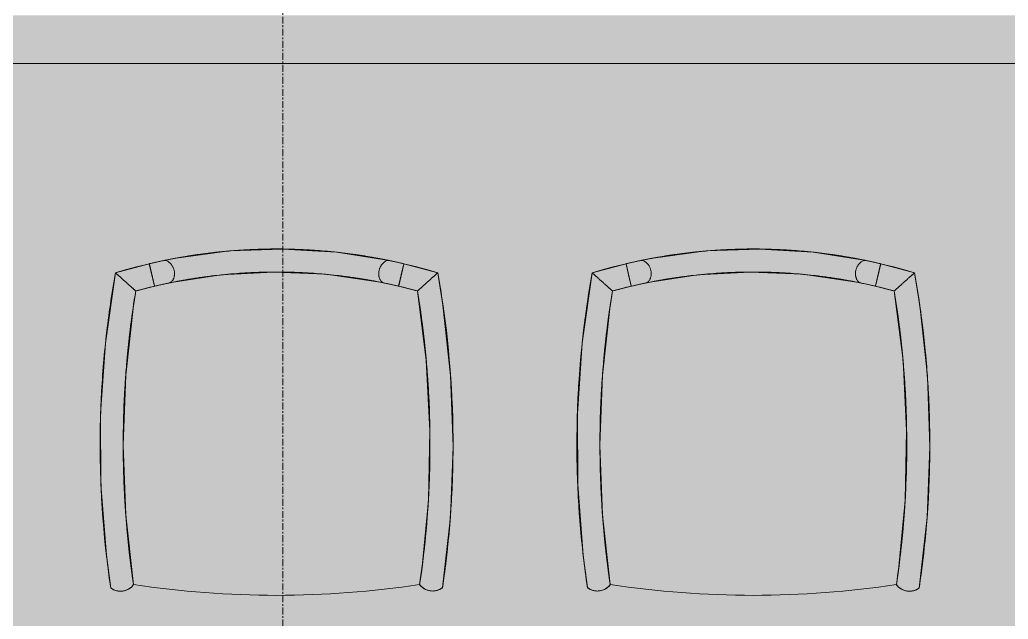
# Model space of a CAD drawing. Header units: inches. Extents: x -203 to 2070, y -968 to 768.
# Drawn here: x 935.6 to 1007.4, y 175.9 to 219.4 of the extents above; entities that cross this region are included whole.
import ezdxf

# ---------------------------------------------------------------- set-up
doc = ezdxf.new("R2010")
doc.units = ezdxf.units.IN
doc.header["$MEASUREMENT"] = 0
doc.linetypes.add('Grid Line 1_2_', pattern=[0.875, 0.5, -0.125, 0.125, -0.125])
for name, color, linetype, lineweight in [('A-DETL-GENF', 92, 'Continuous', 9), ('A-WALL-PATT', 111, 'Continuous', 13), ('I-FURN', 30, 'Continuous', 9), ('I-WALL', 2, 'Continuous', 13), ('S-GRID', 1, 'Continuous', 9)]:
    doc.layers.add(name, color=color, linetype=linetype, lineweight=lineweight)

# ---------------------------------------------------------------- blocks, each defined once
blk = doc.blocks.new('F-Chairs1 - Side 05-V50-LEVEL 7 - POWER _ SIGNAL')
at = {"layer": 'I-FURN'}
for p, q in [((-9.242, -1.073), (-11.695, -1.733)), ((-9.196, -1.062), (-9.242, -1.073)), ((-8.858, -2.702), (-9.242, -1.073)), ((-9.242, -1.073), (-9.05, -1.887)), ((-9.235, -1.101), (-8.865, -2.674)), ((-8.865, -2.674), (-9.235, -1.101)), ((9.242, -1.073), (8.858, -2.702)), ((9.235, -1.101), (8.863, -2.681)), ((8.863, -2.681), (9.235, -1.101)), ((9.05, -1.887), (9.242, -1.073)), ((9.242, -1.073), (9.196, -1.062)), ((11.695, -1.733), (9.242, -1.073)), ((-9.05, -1.887), (-8.865, -2.674)), ((-2.015, -1.726), (-2.068, -1.729)), ((-2.068, -1.729), (-2.015, -1.726)), ((1.877, -1.719), (1.939, -1.722)), ((2.068, -1.729), (2.015, -1.726)), ((2.015, -1.726), (2.068, -1.729)), ((8.863, -2.681), (9.05, -1.887)), ((-10.224, -3.05), (-8.858, -2.702)), ((-8.865, -2.674), (-8.858, -2.702)), ((8.858, -2.702), (8.863, -2.681)), ((8.858, -2.702), (10.224, -3.05))]:
    blk.add_line(p, q, dxfattribs=at)
at = {"layer": 'I-FURN', "flags": 128}
for points in [[(8.177, -0.838), (4.337, -0.234), (0.456, -0.003), (-3.429, -0.146), (-7.282, -0.663), (-8.177, -0.838)], [(-11.695, -1.733), (-12.419, -6.826), (-12.77, -11.959), (-12.747, -17.103), (-12.348, -22.232), (-12.036, -24.605)], [(-7.794, -2.467), (-4.033, -1.884), (-0.232, -1.674), (3.57, -1.838), (7.338, -2.376), (7.794, -2.467)], [(12.04, -24.579), (12.61, -19.466), (12.806, -14.326), (12.627, -9.184), (12.075, -4.07), (11.695, -1.733)], [(-10.381, -24.358), (-10.944, -19.307), (-11.133, -14.227), (-10.947, -9.147), (-10.387, -4.095), (-10.224, -3.05)], [(10.224, -3.05), (10.861, -8.093), (11.125, -13.169), (11.014, -18.251), (10.529, -23.311), (10.381, -24.358)], [(-11.157, -24.825), (-10.968, -24.781), (-10.798, -24.711), (-10.654, -24.625), (-10.539, -24.533), (-10.454, -24.448), (-10.4, -24.383), (-10.381, -24.358)], [(10.381, -24.358), (10.4, -24.383), (10.454, -24.446), (10.54, -24.529), (10.655, -24.619), (10.8, -24.703), (10.97, -24.77), (11.158, -24.812)], [(-12.036, -24.605), (-12.011, -24.623), (-11.94, -24.669), (-11.833, -24.726), (-11.696, -24.78), (-11.533, -24.821), (-11.35, -24.838), (-11.157, -24.825)], [(11.158, -24.812), (11.352, -24.823), (11.536, -24.804), (11.699, -24.761), (11.836, -24.705), (11.943, -24.646), (12.014, -24.598), (12.04, -24.579)]]:
    blk.add_lwpolyline(points, dxfattribs=at)
at = {"layer": 'I-FURN'}
for centre, radius, start, end in [((0, -40.335), 40.335, 73.14459, 106.85541), ((0, -40.335), 40.335, 99.35377, 101.59885), ((0, -40.335), 40.335, 97.51775, 99.35377), ((0, -40.335), 40.335, 93.39404, 97.51775), ((0, -40.335), 40.335, 92.51187, 93.39404), ((0, -40.335), 40.335, 87.48813, 92.51187), ((0, -40.335), 40.335, 86.60596, 87.48813), ((0, -40.335), 40.335, 82.48225, 86.60596), ((0, -40.335), 40.335, 80.64623, 82.48225), ((0, -40.335), 40.335, 78.40115, 80.64623), ((0, -40.335), 40.335, 103.24546, 106.85541), ((0, -40.335), 40.335, 102.9888, 103.17895), ((0, -40.335), 40.335, 102.67749, 102.98789), ((0, -40.335), 40.335, 102.24868, 102.6744), ((0, -40.335), 40.335, 101.65333, 102.18837), ((0, -40.335), 40.335, 77.81163, 78.34667), ((0, -40.335), 40.335, 77.3256, 77.75132), ((0, -40.335), 40.335, 77.01211, 77.32251), ((0, -40.335), 40.335, 76.82105, 77.0112), ((0, -40.335), 40.335, 73.14459, 76.75454), ((57.799, -14.206), 70.605, 169.82435, 179.00397), ((57.799, -14.206), 70.605, 169.82435, 173.55311), ((0, -40.335), 38.662, 74.66605, 105.33395), ((0, -40.335), 38.662, 98.91035, 99.32865), ((0, -40.335), 38.662, 98.97244, 99.32602), ((0, -40.335), 38.662, 98.97244, 99.32602), ((0, -40.335), 38.662, 98.34809, 98.97244), ((0, -40.335), 38.662, 98.34809, 98.97244), ((0, -40.335), 38.662, 98.63318, 98.91035), ((0, -40.335), 38.662, 98.30817, 98.63318), ((0, -40.335), 38.662, 98.14781, 98.34809), ((0, -40.335), 38.662, 98.14781, 98.34809), ((0, -40.335), 38.662, 97.67378, 98.30817), ((0, -40.335), 38.662, 94.04497, 98.14781), ((0, -40.335), 38.662, 94.04497, 98.14781), ((0, -40.335), 38.662, 97.50128, 97.67378), ((0, -40.335), 38.662, 96.83662, 97.50128), ((0, -40.335), 38.662, 94.28666, 96.83662), ((0, -40.335), 38.662, 93.73147, 94.28666), ((0, -40.335), 38.662, 93.117, 94.04497), ((0, -40.335), 38.662, 93.117, 94.04497), ((0, -40.335), 38.662, 93.09719, 93.73147), ((0, -40.335), 38.662, 92.87471, 93.08387), ((0, -40.335), 38.662, 92.75495, 92.98747), ((0, -40.335), 38.662, 92.75495, 92.98747), ((0, -40.335), 38.662, 92.65774, 92.78248), ((0, -40.335), 38.662, 87.24505, 92.75495), ((0, -40.335), 38.662, 87.24505, 92.75495), ((0, -40.335), 38.662, 92.49858, 92.63985), ((0, -40.335), 38.662, 87.51483, 92.48517), ((0, -40.335), 38.662, 87.36015, 87.50142), ((0, -40.335), 38.662, 87.21752, 87.34226), ((0, -40.335), 38.662, 87.01253, 87.24505), ((0, -40.335), 38.662, 87.01253, 87.24505), ((0, -40.335), 38.662, 86.95082, 87.12529), ((0, -40.335), 38.662, 86.26853, 86.90281), ((0, -40.335), 38.662, 85.95503, 86.883), ((0, -40.335), 38.662, 85.95503, 86.883), ((0, -40.335), 38.662, 85.71334, 86.26853), ((0, -40.335), 38.662, 81.85219, 85.95503), ((0, -40.335), 38.662, 81.85219, 85.95503), ((0, -40.335), 38.662, 83.16338, 85.71334), ((0, -40.335), 38.662, 82.49872, 83.16338), ((0, -40.335), 38.662, 82.32622, 82.49872), ((0, -40.335), 38.662, 81.69183, 82.32622), ((0, -40.335), 38.662, 81.65191, 81.85219), ((0, -40.335), 38.662, 81.65191, 81.85219), ((0, -40.335), 38.662, 81.36682, 81.69183), ((0, -40.335), 38.662, 81.02756, 81.65191), ((0, -40.335), 38.662, 81.02756, 81.65191), ((0, -40.335), 38.662, 81.08965, 81.36682), ((0, -40.335), 38.662, 80.67135, 81.08965), ((0, -40.335), 38.662, 80.67398, 81.02756), ((0, -40.335), 38.662, 80.67398, 81.02756), ((-57.799, -14.206), 70.605, 0.99603, 10.17565), ((-57.799, -14.206), 70.605, 6.451, 10.17565), ((0, -40.335), 38.662, 100.11219, 105.33395), ((0, -40.335), 38.662, 100.11219, 105.33395), ((0, -40.335), 38.662, 103.24546, 105.33395), ((0, -40.335), 38.662, 100.71668, 103.24546), ((0, -40.335), 38.662, 99.32865, 100.71668), ((0, -40.335), 38.662, 99.58009, 100.11219), ((0, -40.335), 38.662, 99.58009, 100.11219), ((0, -40.335), 38.662, 99.32602, 99.58009), ((0, -40.335), 38.662, 99.32602, 99.58009), ((0, -40.335), 38.662, 80.41991, 80.67398), ((0, -40.335), 38.662, 80.41991, 80.67398), ((0, -40.335), 38.662, 79.28332, 80.67135), ((0, -40.335), 38.662, 79.88781, 80.41991), ((0, -40.335), 38.662, 79.88781, 80.41991), ((0, -40.335), 38.662, 74.66605, 79.88781), ((0, -40.335), 38.662, 74.66605, 79.88781), ((0, -40.335), 38.662, 76.75454, 79.28332), ((0, -40.335), 38.662, 74.66605, 76.75454), ((57.799, -14.206), 68.932, 170.68555, 178.94943), ((57.799, -14.206), 68.932, 170.68555, 174.96828), ((57.799, -14.206), 68.932, 170.68555, 174.96828), ((57.799, -14.206), 68.932, 170.68555, 174.79891), ((-57.799, -14.206), 68.932, 1.05057, 9.31445), ((-57.799, -14.206), 68.932, 5.03172, 9.31445), ((-57.799, -14.206), 68.932, 5.03172, 9.31445), ((-57.799, -14.206), 68.932, 5.20087, 9.31445), ((57.799, -14.206), 70.605, 173.55332, 177.28193), ((-57.799, -14.206), 70.605, 2.72629, 6.4509), ((57.799, -14.206), 68.932, 174.98081, 176.40402), ((57.799, -14.206), 68.932, 174.98081, 176.40402), ((57.799, -14.206), 68.932, 175.13146, 176.40416), ((57.799, -14.206), 68.932, 174.98038, 175.13107), ((57.799, -14.206), 68.932, 174.80686, 174.98038), ((-57.799, -14.206), 68.932, 5.01953, 5.19293), ((-57.799, -14.206), 68.932, 4.86871, 5.01953), ((-57.799, -14.206), 68.932, 3.59598, 5.01919), ((-57.799, -14.206), 68.932, 3.59598, 5.01919), ((-57.799, -14.206), 68.932, 3.59571, 4.86854), ((57.799, -14.206), 68.932, 176.40402, 178.94943), ((57.799, -14.206), 68.932, 176.40402, 178.94943), ((57.799, -14.206), 68.932, 176.40416, 178.92047), ((-57.799, -14.206), 68.932, 1.85643, 3.59598), ((-57.799, -14.206), 68.932, 1.85643, 3.59598), ((-57.799, -14.206), 68.932, 1.40712, 3.59571), ((57.799, -14.206), 70.605, 177.28228, 178.87472), ((-57.799, -14.206), 70.605, 359.00156, 2.72616), ((-57.799, -14.206), 68.932, 1.34675, 1.85643), ((-57.799, -14.206), 68.932, 1.34675, 1.85643), ((57.799, -14.206), 70.605, 178.90345, 181.01076), ((-57.799, -14.206), 68.932, 1.07911, 1.40712), ((-57.799, -14.206), 68.932, 1.05057, 1.34675), ((-57.799, -14.206), 68.932, 1.05057, 1.34675), ((57.799, -14.206), 70.605, 179.00397, 188.46918), ((57.799, -14.206), 68.932, 178.94943, 188.46918), ((57.799, -14.206), 68.932, 179.25127, 182.33188), ((57.799, -14.206), 68.932, 179.25127, 182.33188), ((57.799, -14.206), 68.932, 179.25042, 179.54756), ((57.799, -14.206), 68.932, 178.94943, 179.25127), ((57.799, -14.206), 68.932, 178.94943, 179.25127), ((57.799, -14.206), 68.932, 178.96994, 179.25042), ((-57.799, -14.206), 68.932, 351.53082, 1.05057), ((-57.799, -14.206), 68.932, 0.88116, 1.05057), ((-57.799, -14.206), 68.932, 0.88116, 1.05057), ((-57.799, -14.206), 68.932, 0.74938, 1.02966), ((-57.799, -14.206), 68.932, 0.74873, 0.88116), ((-57.799, -14.206), 68.932, 0.74873, 0.88116), ((-57.799, -14.206), 68.932, 0.42286, 0.74938), ((-57.799, -14.206), 68.932, 0.19122, 0.74873), ((-57.799, -14.206), 68.932, 0.19122, 0.74873), ((-57.799, -14.206), 70.605, 351.53082, 0.99603), ((57.799, -14.206), 68.932, 179.70845, 182.3298), ((57.799, -14.206), 68.932, 179.57736, 179.70845), ((-57.799, -14.206), 68.932, 357.66812, 0.19122), ((-57.799, -14.206), 68.932, 357.66812, 0.19122), ((-57.799, -14.206), 68.932, 359.73817, 0.42264), ((-57.799, -14.206), 68.932, 357.66849, 359.73817), ((57.799, -14.206), 70.605, 181.01125, 184.73961), ((-57.799, -14.206), 70.605, 355.27682, 359.00142), ((57.799, -14.206), 68.932, 182.3298, 183.71571), ((57.799, -14.206), 68.932, 182.33188, 183.62751), ((57.799, -14.206), 68.932, 182.33188, 183.62751), ((-57.799, -14.206), 68.932, 356.28366, 357.66849), ((-57.799, -14.206), 68.932, 356.32675, 357.66812), ((-57.799, -14.206), 68.932, 356.32675, 357.66812), ((57.799, -14.206), 68.932, 183.62751, 183.85438), ((57.799, -14.206), 68.932, 183.62751, 183.85438), ((57.799, -14.206), 68.932, 183.72166, 183.85993), ((57.799, -14.206), 68.932, 183.86069, 188.46918), ((57.799, -14.206), 68.932, 183.86069, 188.46918), ((57.799, -14.206), 68.932, 183.86444, 184.02236), ((57.799, -14.206), 68.932, 184.02327, 184.2414), ((57.799, -14.206), 68.932, 184.2414, 188.46918), ((-57.799, -14.206), 68.932, 351.53082, 356.13931), ((-57.799, -14.206), 68.932, 351.53082, 356.13931), ((-57.799, -14.206), 68.932, 351.53082, 355.97673), ((-57.799, -14.206), 68.932, 355.97699, 356.13974), ((-57.799, -14.206), 68.932, 356.13974, 356.27773), ((-57.799, -14.206), 68.932, 356.13931, 356.25766), ((-57.799, -14.206), 68.932, 356.13931, 356.25766), ((57.799, -14.206), 70.605, 184.74021, 188.46918), ((-57.799, -14.206), 70.605, 351.55193, 355.27667), ((-11.331, -23.657), 1.181, 233.3697, 323.56865), ((-11.331, -23.657), 1.181, 318.27425, 322.17824), ((0, 44.544), 69.68, 261.43212, 278.56788), ((0, 44.544), 69.68, 261.43212, 278.56788), ((0, 44.544), 69.68, 261.43212, 278.56788), ((11.32, -23.642), 1.181, 217.31497, 307.52747), ((11.32, -23.642), 1.181, 218.68488, 222.53793), ((-11.331, -23.657), 1.181, 234.77955, 238.71788), ((-11.331, -23.657), 1.181, 238.72535, 244.75805), ((-11.331, -23.657), 1.181, 247.19774, 251.83552), ((-11.331, -23.657), 1.181, 251.85542, 259.14083), ((-11.331, -23.657), 1.181, 260.1402, 269.05973), ((-11.331, -23.657), 1.181, 274.08568, 278.51039), ((-11.331, -23.657), 1.181, 278.52817, 282.86212), ((-11.331, -23.657), 1.181, 287.97577, 296.86899), ((-11.331, -23.657), 1.181, 298.8314, 305.14921), ((-11.331, -23.657), 1.181, 305.17348, 309.73653), ((-11.331, -23.657), 1.181, 312.22703, 318.25956), ((11.32, -23.642), 1.181, 222.53959, 228.51109), ((11.32, -23.642), 1.181, 231.17288, 235.54281), ((11.32, -23.642), 1.181, 235.54981, 243.08997), ((11.32, -23.642), 1.181, 243.80536, 252.68118), ((11.32, -23.642), 1.181, 257.97688, 262.10711), ((11.32, -23.642), 1.181, 262.11736, 266.80391), ((11.32, -23.642), 1.181, 271.6031, 280.54776), ((11.32, -23.642), 1.181, 282.95037, 288.86495), ((11.32, -23.642), 1.181, 288.88336, 293.73193), ((11.32, -23.642), 1.181, 295.98563, 302.08638), ((11.32, -23.642), 1.181, 302.10845, 306.09567)]:
    blk.add_arc(centre, radius, start, end, dxfattribs=at)
for points, knots in [([(-9.242, -1.073), (-9.241, -1.073), (-9.21, -1.066), (-9.058, -1.03), (-8.742, -0.958), (-8.385, -0.881), (-8.177, -0.838)], [0, 0, 0, 0, 0.2, 0.4, 0.7, 1, 1, 1, 1]), ([(-8.177, -0.838), (-8.11, -0.825), (-8.002, -0.838), (-7.863, -0.912), (-7.786, -0.97), (-7.727, -1.022), (-7.68, -1.072), (-7.644, -1.116), (-7.61, -1.163), (-7.567, -1.227), (-7.521, -1.312), (-7.483, -1.399), (-7.452, -1.494), (-7.428, -1.594), (-7.415, -1.685), (-7.41, -1.768), (-7.412, -1.846), (-7.419, -1.921), (-7.429, -1.991), (-7.445, -2.056), (-7.465, -2.119), (-7.489, -2.177), (-7.523, -2.247), (-7.574, -2.323), (-7.665, -2.417), (-7.74, -2.455), (-7.794, -2.467)], [-1, -1, -1, -1, -0.861111, -0.791667, -0.756944, -0.722222, -0.6875, -0.670139, -0.652778, -0.618056, -0.583333, -0.548611, -0.513889, -0.479167, -0.444444, -0.416667, -0.388889, -0.361111, -0.333333, -0.305556, -0.277778, -0.25, -0.222222, -0.166667, -0.111111, 0, 0, 0, 0]), ([(7.794, -2.467), (7.727, -2.453), (7.635, -2.398), (7.539, -2.275), (7.495, -2.191), (7.465, -2.119), (7.444, -2.054), (7.431, -1.999), (7.422, -1.942), (7.413, -1.865), (7.41, -1.768), (7.416, -1.673), (7.432, -1.574), (7.458, -1.474), (7.488, -1.387), (7.521, -1.312), (7.558, -1.244), (7.598, -1.18), (7.639, -1.122), (7.682, -1.07), (7.727, -1.023), (7.774, -0.98), (7.836, -0.931), (7.915, -0.882), (8.039, -0.832), (8.123, -0.827), (8.177, -0.838)], [-1, -1, -1, -1, -0.861111, -0.791667, -0.756944, -0.722222, -0.6875, -0.670139, -0.652778, -0.618056, -0.583333, -0.548611, -0.513889, -0.479167, -0.444444, -0.416667, -0.388889, -0.361111, -0.333333, -0.305556, -0.277778, -0.25, -0.222222, -0.166667, -0.111111, 0, 0, 0, 0]), ([(8.177, -0.838), (8.316, -0.866), (8.567, -0.92), (8.914, -0.997), (9.173, -1.057), (9.24, -1.073), (9.242, -1.073)], [0, 0, 0, 0, 0.2, 0.4, 0.7, 1, 1, 1, 1]), ([(-11.695, -1.733), (-11.696, -1.734), (-11.686, -1.742), (-11.654, -1.77), (-11.617, -1.803), (-11.584, -1.832), (-11.546, -1.866), (-11.511, -1.897), (-11.481, -1.923), (-11.451, -1.95), (-11.41, -1.987), (-11.359, -2.033), (-11.306, -2.08), (-11.251, -2.129), (-11.194, -2.18), (-11.137, -2.232), (-11.078, -2.284), (-11.018, -2.336), (-10.959, -2.39), (-10.9, -2.443), (-10.841, -2.495), (-10.782, -2.548), (-10.725, -2.6), (-10.669, -2.651), (-10.613, -2.699), (-10.56, -2.747), (-10.509, -2.793), (-10.461, -2.837), (-10.416, -2.877), (-10.374, -2.914), (-10.336, -2.948), (-10.303, -2.979), (-10.275, -3.004), (-10.253, -3.023), (-10.231, -3.042), (-10.224, -3.049), (-10.224, -3.05)], [-1, -1, -1, -1, -0.944444, -0.888889, -0.861111, -0.833333, -0.805556, -0.777778, -0.763889, -0.75, -0.722222, -0.694444, -0.666667, -0.638889, -0.611111, -0.583333, -0.555556, -0.527778, -0.5, -0.472222, -0.444444, -0.416667, -0.388889, -0.361111, -0.333333, -0.305556, -0.277778, -0.25, -0.222222, -0.194444, -0.166667, -0.138889, -0.111111, -0.083333, -0.055556, 0, 0, 0, 0]), ([(10.224, -3.05), (10.224, -3.049), (10.231, -3.042), (10.253, -3.023), (10.275, -3.004), (10.303, -2.979), (10.336, -2.948), (10.374, -2.914), (10.409, -2.883), (10.438, -2.857), (10.469, -2.83), (10.509, -2.793), (10.56, -2.747), (10.613, -2.699), (10.669, -2.651), (10.725, -2.6), (10.782, -2.548), (10.841, -2.495), (10.9, -2.443), (10.959, -2.389), (11.018, -2.336), (11.078, -2.284), (11.137, -2.231), (11.194, -2.18), (11.251, -2.129), (11.306, -2.08), (11.359, -2.033), (11.41, -1.987), (11.459, -1.943), (11.504, -1.903), (11.546, -1.866), (11.584, -1.832), (11.617, -1.803), (11.654, -1.77), (11.686, -1.742), (11.696, -1.734), (11.695, -1.733)], [-1, -1, -1, -1, -0.944444, -0.916667, -0.888889, -0.861111, -0.833333, -0.805556, -0.777778, -0.763889, -0.75, -0.722222, -0.694444, -0.666667, -0.638889, -0.611111, -0.583333, -0.555556, -0.527778, -0.5, -0.472222, -0.444444, -0.416667, -0.388889, -0.361111, -0.333333, -0.305556, -0.277778, -0.25, -0.222222, -0.194444, -0.166667, -0.138889, -0.111111, -0.055556, 0, 0, 0, 0]), ([(-7.794, -2.467), (-7.932, -2.495), (-8.183, -2.549), (-8.53, -2.626), (-8.79, -2.686), (-8.857, -2.701), (-8.858, -2.702)], [0, 0, 0, 0, 0.2, 0.4, 0.7, 1, 1, 1, 1]), ([(8.858, -2.702), (8.857, -2.701), (8.827, -2.694), (8.674, -2.659), (8.359, -2.587), (8.002, -2.51), (7.794, -2.467)], [0, 0, 0, 0, 0.2, 0.4, 0.7, 1, 1, 1, 1])]:
    blk.add_open_spline(points, degree=3, knots=knots, dxfattribs=at)
blk = doc.blocks.new('F-Chairs1 - Side 05-V52-LEVEL 7 - POWER _ SIGNAL')
at = {"layer": 'I-FURN'}
for p, q in [((-10.988, 18.666), (-10.995, 18.568)), ((-8.858, 2.702), (-10.224, 3.05)), ((10.224, 3.05), (8.858, 2.702)), ((-9.242, 1.073), (-8.858, 2.702)), ((-8.865, 2.674), (-9.235, 1.101)), ((-9.235, 1.101), (-8.865, 2.674)), ((-8.865, 2.674), (-9.05, 1.887)), ((-8.858, 2.702), (-8.865, 2.674)), ((8.863, 2.681), (8.858, 2.702)), ((8.858, 2.702), (9.242, 1.073)), ((9.05, 1.887), (8.863, 2.681)), ((8.863, 2.681), (9.235, 1.101)), ((9.235, 1.101), (8.863, 2.681)), ((-11.695, 1.733), (-9.242, 1.073)), ((-9.05, 1.887), (-9.242, 1.073)), ((-2.068, 1.729), (-2.015, 1.726)), ((-2.015, 1.726), (-2.068, 1.729)), ((-1.877, 1.719), (-1.939, 1.722)), ((1.939, 1.722), (1.877, 1.719)), ((2.015, 1.726), (2.068, 1.729)), ((2.068, 1.729), (2.015, 1.726)), ((9.242, 1.073), (9.05, 1.887)), ((9.242, 1.073), (11.695, 1.733)), ((-9.242, 1.073), (-9.196, 1.062)), ((9.196, 1.062), (9.242, 1.073))]:
    blk.add_line(p, q, dxfattribs=at)
at = {"layer": 'I-FURN', "flags": 128}
for points in [[(-12.036, 24.605), (-12.608, 19.492), (-12.806, 14.352), (-12.629, 9.21), (-12.078, 4.095), (-11.695, 1.733)], [(-11.157, 24.825), (-11.35, 24.838), (-11.533, 24.821), (-11.696, 24.78), (-11.833, 24.726), (-11.94, 24.669), (-12.011, 24.623), (-12.036, 24.605)], [(-10.381, 24.358), (-10.4, 24.383), (-10.454, 24.448), (-10.539, 24.533), (-10.654, 24.625), (-10.798, 24.711), (-10.968, 24.781), (-11.157, 24.825)], [(11.158, 24.812), (10.97, 24.77), (10.8, 24.703), (10.655, 24.619), (10.54, 24.529), (10.454, 24.446), (10.4, 24.383), (10.381, 24.358)], [(12.04, 24.579), (12.014, 24.598), (11.943, 24.646), (11.836, 24.705), (11.699, 24.761), (11.536, 24.804), (11.352, 24.823), (11.158, 24.812)], [(11.695, 1.733), (12.419, 6.826), (12.77, 11.959), (12.747, 17.103), (12.348, 22.232), (12.04, 24.579)], [(-10.224, 3.05), (-10.861, 8.093), (-11.125, 13.169), (-11.014, 18.251), (-10.529, 23.311), (-10.381, 24.358)], [(10.381, 24.358), (10.944, 19.307), (11.133, 14.227), (10.947, 9.147), (10.387, 4.095), (10.224, 3.05)], [(7.794, 2.467), (4.033, 1.884), (0.232, 1.674), (-3.57, 1.838), (-7.338, 2.376), (-7.794, 2.467)], [(-8.177, 0.838), (-4.337, 0.234), (-0.456, 0.003), (3.429, 0.146), (7.282, 0.663), (8.177, 0.838)]]:
    blk.add_lwpolyline(points, dxfattribs=at)
at = {"layer": 'I-FURN'}
for centre, radius, start, end in [((0, -44.544), 69.68, 81.43212, 98.56788), ((0, -44.544), 69.68, 81.43212, 98.56788), ((0, -44.544), 69.68, 81.43212, 98.56788), ((57.799, 14.206), 70.605, 171.53082, 180.99603), ((57.799, 14.206), 70.605, 171.53082, 175.25979), ((-11.331, 23.657), 1.181, 36.43135, 126.6303), ((-11.331, 23.657), 1.181, 121.28212, 125.22045), ((-11.331, 23.657), 1.181, 115.24195, 121.27465), ((-11.331, 23.657), 1.181, 108.16448, 112.80226), ((-11.331, 23.657), 1.181, 101.93611, 108.14458), ((-11.331, 23.657), 1.181, 90.94027, 99.8598), ((-11.331, 23.657), 1.181, 81.48961, 85.91432), ((-11.331, 23.657), 1.181, 77.13788, 81.47183), ((-11.331, 23.657), 1.181, 63.13101, 72.02423), ((-11.331, 23.657), 1.181, 54.85079, 61.1686), ((-11.331, 23.657), 1.181, 50.26347, 54.82652), ((-11.331, 23.657), 1.181, 41.74044, 47.77297), ((-11.331, 23.657), 1.181, 37.82176, 41.72575), ((11.32, 23.642), 1.181, 52.47253, 142.68503), ((11.32, 23.642), 1.181, 137.46207, 141.31512), ((11.32, 23.642), 1.181, 131.48891, 137.46041), ((11.32, 23.642), 1.181, 124.45719, 128.82712), ((11.32, 23.642), 1.181, 116.91003, 124.45019), ((11.32, 23.642), 1.181, 107.31882, 116.19464), ((11.32, 23.642), 1.181, 97.89289, 102.02312), ((11.32, 23.642), 1.181, 93.19609, 97.88264), ((11.32, 23.642), 1.181, 79.45224, 88.3969), ((11.32, 23.642), 1.181, 71.13505, 77.04963), ((11.32, 23.642), 1.181, 66.26807, 71.11664), ((11.32, 23.642), 1.181, 57.91362, 64.01437), ((11.32, 23.642), 1.181, 53.90433, 57.89155), ((-57.799, 14.206), 70.605, 359.00397, 8.46918), ((-57.799, 14.206), 70.605, 4.72333, 8.44807), ((57.799, 14.206), 68.932, 171.53082, 181.05057), ((57.799, 14.206), 68.932, 171.53082, 176.13931), ((57.799, 14.206), 68.932, 171.53082, 176.13931), ((57.799, 14.206), 68.932, 171.53082, 175.7586), ((-57.799, 14.206), 68.932, 358.94943, 8.46918), ((-57.799, 14.206), 68.932, 3.86069, 8.46918), ((-57.799, 14.206), 68.932, 3.86069, 8.46918), ((-57.799, 14.206), 68.932, 4.02327, 8.46918), ((57.799, 14.206), 70.605, 175.26039, 178.98875), ((-57.799, 14.206), 70.605, 0.99858, 4.72318), ((57.799, 14.206), 68.932, 176.28429, 177.6702), ((57.799, 14.206), 68.932, 176.14562, 176.37249), ((57.799, 14.206), 68.932, 176.14562, 176.29069), ((57.799, 14.206), 68.932, 176.14007, 176.27834), ((57.799, 14.206), 68.932, 175.97764, 176.13556), ((57.799, 14.206), 68.932, 175.7586, 175.97673), ((-57.799, 14.206), 68.932, 3.86026, 4.02301), ((-57.799, 14.206), 68.932, 3.74234, 3.86069), ((-57.799, 14.206), 68.932, 3.74234, 3.86069), ((-57.799, 14.206), 68.932, 3.72227, 3.86026), ((-57.799, 14.206), 68.932, 2.33151, 3.71634), ((57.799, 14.206), 68.932, 176.37249, 177.66812), ((57.799, 14.206), 68.932, 176.37249, 177.66812), ((-57.799, 14.206), 68.932, 2.33188, 3.67325), ((-57.799, 14.206), 68.932, 2.33188, 3.67325), ((57.799, 14.206), 68.932, 177.66812, 180.74873), ((57.799, 14.206), 68.932, 177.66812, 180.74873), ((57.799, 14.206), 68.932, 177.6702, 180.29155), ((-57.799, 14.206), 68.932, 359.80878, 2.33188), ((-57.799, 14.206), 68.932, 359.80878, 2.33188), ((-57.799, 14.206), 68.932, 0.26183, 2.33151), ((57.799, 14.206), 70.605, 178.98924, 181.09655), ((-57.799, 14.206), 70.605, 357.27384, 0.99844), ((-57.799, 14.206), 68.932, 359.57736, 0.26183), ((57.799, 14.206), 68.932, 180.29155, 180.42264), ((57.799, 14.206), 68.932, 180.45244, 180.74958), ((-57.799, 14.206), 68.932, 359.25127, 359.80878), ((-57.799, 14.206), 68.932, 359.25127, 359.80878), ((-57.799, 14.206), 68.932, 359.25062, 359.57714), ((57.799, 14.206), 70.605, 180.99603, 190.17565), ((57.799, 14.206), 68.932, 180.74873, 181.05057), ((57.799, 14.206), 68.932, 180.74873, 181.05057), ((57.799, 14.206), 68.932, 180.74958, 181.03006), ((57.799, 14.206), 68.932, 181.05057, 189.31445), ((57.799, 14.206), 68.932, 181.05057, 183.59598), ((57.799, 14.206), 68.932, 181.05057, 183.59598), ((-57.799, 14.206), 68.932, 350.68555, 358.94943), ((-57.799, 14.206), 68.932, 358.65325, 358.94943), ((-57.799, 14.206), 68.932, 358.65325, 358.94943), ((-57.799, 14.206), 68.932, 358.94943, 359.11884), ((-57.799, 14.206), 68.932, 358.94943, 359.11884), ((-57.799, 14.206), 68.932, 358.97034, 359.25062), ((-57.799, 14.206), 68.932, 359.11884, 359.25127), ((-57.799, 14.206), 68.932, 359.11884, 359.25127), ((-57.799, 14.206), 70.605, 349.82435, 359.00397), ((57.799, 14.206), 70.605, 181.12528, 182.71772), ((57.799, 14.206), 68.932, 181.07953, 183.59584), ((-57.799, 14.206), 68.932, 356.40429, 358.59288), ((-57.799, 14.206), 68.932, 358.14357, 358.65325), ((-57.799, 14.206), 68.932, 358.14357, 358.65325), ((-57.799, 14.206), 68.932, 358.59288, 358.92089), ((-57.799, 14.206), 68.932, 356.40402, 358.14357), ((-57.799, 14.206), 68.932, 356.40402, 358.14357), ((57.799, 14.206), 70.605, 182.71807, 186.44668), ((-57.799, 14.206), 70.605, 353.5491, 357.27371), ((57.799, 14.206), 68.932, 183.59598, 185.01919), ((57.799, 14.206), 68.932, 183.59598, 185.01919), ((57.799, 14.206), 68.932, 183.59584, 184.86854), ((-57.799, 14.206), 68.932, 354.98081, 356.40402), ((-57.799, 14.206), 68.932, 354.98081, 356.40402), ((-57.799, 14.206), 68.932, 355.13146, 356.40429), ((57.799, 14.206), 68.932, 184.86893, 185.01962), ((57.799, 14.206), 68.932, 185.01962, 185.19314), ((57.799, 14.206), 68.932, 185.03172, 189.31445), ((57.799, 14.206), 68.932, 185.03172, 185.18251), ((57.799, 14.206), 68.932, 185.18251, 189.31445), ((57.799, 14.206), 68.932, 185.20109, 189.31445), ((-57.799, 14.206), 68.932, 350.68555, 354.96828), ((-57.799, 14.206), 68.932, 350.68555, 354.81749), ((-57.799, 14.206), 68.932, 350.68555, 354.79913), ((-57.799, 14.206), 68.932, 354.80707, 354.98047), ((-57.799, 14.206), 68.932, 354.81749, 354.96828), ((-57.799, 14.206), 68.932, 354.98047, 355.13129), ((57.799, 14.206), 70.605, 186.44689, 190.17565), ((-57.799, 14.206), 70.605, 349.82435, 353.549), ((0, 40.335), 38.662, 254.66605, 285.33395), ((0, 40.335), 38.662, 254.66605, 259.88781), ((0, 40.335), 38.662, 254.66605, 259.88781), ((0, 40.335), 38.662, 254.66605, 256.75454), ((0, 40.335), 38.662, 280.11219, 285.33395), ((0, 40.335), 38.662, 280.11219, 285.33395), ((0, 40.335), 38.662, 283.24546, 285.33395), ((0, 40.335), 38.662, 256.75454, 259.28332), ((0, 40.335), 38.662, 259.28332, 260.67135), ((0, 40.335), 38.662, 259.88781, 260.41991), ((0, 40.335), 38.662, 259.88781, 260.41991), ((0, 40.335), 38.662, 260.41991, 260.67398), ((0, 40.335), 38.662, 260.41991, 260.67398), ((0, 40.335), 38.662, 260.67135, 261.08965), ((0, 40.335), 38.662, 260.67398, 261.02756), ((0, 40.335), 38.662, 260.67398, 260.79963), ((0, 40.335), 38.662, 260.79963, 261.02756), ((0, 40.335), 38.662, 278.91035, 279.32865), ((0, 40.335), 38.662, 278.97244, 279.32602), ((0, 40.335), 38.662, 278.97244, 279.20037), ((0, 40.335), 38.662, 279.20037, 279.32602), ((0, 40.335), 38.662, 279.32602, 279.58009), ((0, 40.335), 38.662, 279.32602, 279.58009), ((0, 40.335), 38.662, 279.32865, 280.71668), ((0, 40.335), 38.662, 279.58009, 280.11219), ((0, 40.335), 38.662, 279.58009, 280.11219), ((0, 40.335), 38.662, 280.71668, 283.24546), ((0, 40.335), 40.335, 253.14459, 286.85541), ((0, 40.335), 40.335, 253.14459, 256.75454), ((0, 40.335), 38.662, 261.02756, 261.65191), ((0, 40.335), 38.662, 261.02756, 261.65191), ((0, 40.335), 38.662, 261.08965, 261.36682), ((0, 40.335), 38.662, 261.36682, 261.69183), ((0, 40.335), 38.662, 261.65191, 261.85219), ((0, 40.335), 38.662, 261.65191, 261.85219), ((0, 40.335), 38.662, 261.69183, 262.32622), ((0, 40.335), 38.662, 261.85219, 265.95503), ((0, 40.335), 38.662, 261.85219, 265.95503), ((0, 40.335), 38.662, 262.32622, 262.49872), ((0, 40.335), 38.662, 262.49872, 263.16338), ((0, 40.335), 38.662, 263.16338, 265.71334), ((0, 40.335), 38.662, 265.71334, 266.26853), ((0, 40.335), 38.662, 265.95503, 266.883), ((0, 40.335), 38.662, 265.95503, 266.883), ((0, 40.335), 38.662, 266.26853, 266.90281), ((0, 40.335), 38.662, 266.95082, 267.12529), ((0, 40.335), 38.662, 267.01253, 267.24505), ((0, 40.335), 38.662, 267.01253, 267.24505), ((0, 40.335), 38.662, 267.21752, 267.34226), ((0, 40.335), 38.662, 267.24505, 272.75495), ((0, 40.335), 38.662, 267.24505, 272.75495), ((0, 40.335), 38.662, 267.36015, 267.50142), ((0, 40.335), 38.662, 267.51483, 272.48517), ((0, 40.335), 38.662, 272.49858, 272.63985), ((0, 40.335), 38.662, 272.65774, 272.78248), ((0, 40.335), 38.662, 272.75495, 272.98747), ((0, 40.335), 38.662, 272.75495, 272.98747), ((0, 40.335), 38.662, 272.87471, 273.08387), ((0, 40.335), 38.662, 273.09719, 273.73147), ((0, 40.335), 38.662, 273.117, 274.04497), ((0, 40.335), 38.662, 273.117, 274.04497), ((0, 40.335), 38.662, 273.73147, 274.28666), ((0, 40.335), 38.662, 274.04497, 278.14781), ((0, 40.335), 38.662, 274.04497, 278.14781), ((0, 40.335), 38.662, 274.28666, 276.83662), ((0, 40.335), 38.662, 276.83662, 277.50128), ((0, 40.335), 38.662, 277.50128, 277.67378), ((0, 40.335), 38.662, 277.67378, 278.30817), ((0, 40.335), 38.662, 278.14781, 278.34809), ((0, 40.335), 38.662, 278.14781, 278.34809), ((0, 40.335), 38.662, 278.30817, 278.63318), ((0, 40.335), 38.662, 278.34809, 278.97244), ((0, 40.335), 38.662, 278.34809, 278.97244), ((0, 40.335), 38.662, 278.63318, 278.91035), ((0, 40.335), 40.335, 283.24546, 286.85541), ((0, 40.335), 40.335, 256.82105, 257.0112), ((0, 40.335), 40.335, 257.01211, 257.32251), ((0, 40.335), 40.335, 257.3256, 257.75132), ((0, 40.335), 40.335, 257.81163, 258.34667), ((0, 40.335), 40.335, 258.40115, 260.64623), ((0, 40.335), 40.335, 279.35377, 281.59885), ((0, 40.335), 40.335, 281.65333, 282.18837), ((0, 40.335), 40.335, 282.24868, 282.6744), ((0, 40.335), 40.335, 282.67749, 282.98789), ((0, 40.335), 40.335, 282.9888, 283.17895), ((0, 40.335), 40.335, 260.64623, 262.48225), ((0, 40.335), 40.335, 262.48225, 266.60596), ((0, 40.335), 40.335, 266.60596, 267.48813), ((0, 40.335), 40.335, 267.48813, 272.51187), ((0, 40.335), 40.335, 272.51187, 273.39404), ((0, 40.335), 40.335, 273.39404, 277.51775), ((0, 40.335), 40.335, 277.51775, 279.35377)]:
    blk.add_arc(centre, radius, start, end, dxfattribs=at)
for points, knots in [([(-10.224, 3.05), (-10.224, 3.049), (-10.231, 3.042), (-10.253, 3.023), (-10.275, 3.004), (-10.303, 2.979), (-10.336, 2.948), (-10.374, 2.914), (-10.409, 2.883), (-10.438, 2.857), (-10.469, 2.83), (-10.509, 2.793), (-10.56, 2.747), (-10.613, 2.699), (-10.669, 2.651), (-10.725, 2.6), (-10.782, 2.548), (-10.841, 2.495), (-10.9, 2.443), (-10.959, 2.39), (-11.018, 2.336), (-11.078, 2.284), (-11.137, 2.232), (-11.194, 2.18), (-11.251, 2.129), (-11.306, 2.08), (-11.359, 2.033), (-11.41, 1.987), (-11.459, 1.943), (-11.504, 1.903), (-11.546, 1.866), (-11.584, 1.832), (-11.617, 1.803), (-11.654, 1.77), (-11.686, 1.742), (-11.696, 1.734), (-11.695, 1.733)], [-1, -1, -1, -1, -0.944444, -0.916667, -0.888889, -0.861111, -0.833333, -0.805556, -0.777778, -0.763889, -0.75, -0.722222, -0.694444, -0.666667, -0.638889, -0.611111, -0.583333, -0.555556, -0.527778, -0.5, -0.472222, -0.444444, -0.416667, -0.388889, -0.361111, -0.333333, -0.305556, -0.277778, -0.25, -0.222222, -0.194444, -0.166667, -0.138889, -0.111111, -0.055556, 0, 0, 0, 0]), ([(11.695, 1.733), (11.696, 1.734), (11.686, 1.742), (11.654, 1.77), (11.617, 1.803), (11.584, 1.832), (11.546, 1.866), (11.511, 1.897), (11.481, 1.923), (11.451, 1.95), (11.41, 1.987), (11.359, 2.033), (11.306, 2.08), (11.251, 2.129), (11.194, 2.18), (11.137, 2.231), (11.078, 2.284), (11.018, 2.336), (10.959, 2.389), (10.9, 2.443), (10.841, 2.495), (10.782, 2.548), (10.725, 2.6), (10.669, 2.651), (10.613, 2.699), (10.56, 2.747), (10.509, 2.793), (10.461, 2.837), (10.416, 2.877), (10.374, 2.914), (10.336, 2.948), (10.303, 2.979), (10.275, 3.004), (10.253, 3.023), (10.231, 3.042), (10.224, 3.049), (10.224, 3.05)], [-1, -1, -1, -1, -0.944444, -0.888889, -0.861111, -0.833333, -0.805556, -0.777778, -0.763889, -0.75, -0.722222, -0.694444, -0.666667, -0.638889, -0.611111, -0.583333, -0.555556, -0.527778, -0.5, -0.472222, -0.444444, -0.416667, -0.388889, -0.361111, -0.333333, -0.305556, -0.277778, -0.25, -0.222222, -0.194444, -0.166667, -0.138889, -0.111111, -0.083333, -0.055556, 0, 0, 0, 0]), ([(-8.858, 2.702), (-8.857, 2.701), (-8.827, 2.694), (-8.674, 2.659), (-8.359, 2.587), (-8.002, 2.51), (-7.794, 2.467)], [0, 0, 0, 0, 0.2, 0.4, 0.7, 1, 1, 1, 1]), ([(-7.794, 2.467), (-7.727, 2.453), (-7.635, 2.398), (-7.539, 2.275), (-7.495, 2.191), (-7.465, 2.119), (-7.444, 2.054), (-7.431, 1.999), (-7.422, 1.942), (-7.413, 1.865), (-7.41, 1.768), (-7.416, 1.673), (-7.432, 1.574), (-7.458, 1.474), (-7.488, 1.387), (-7.521, 1.312), (-7.558, 1.244), (-7.598, 1.18), (-7.639, 1.122), (-7.682, 1.07), (-7.727, 1.023), (-7.774, 0.98), (-7.836, 0.931), (-7.915, 0.882), (-8.039, 0.832), (-8.123, 0.827), (-8.177, 0.838)], [-1, -1, -1, -1, -0.861111, -0.791667, -0.756944, -0.722222, -0.6875, -0.670139, -0.652778, -0.618056, -0.583333, -0.548611, -0.513889, -0.479167, -0.444444, -0.416667, -0.388889, -0.361111, -0.333333, -0.305556, -0.277778, -0.25, -0.222222, -0.166667, -0.111111, 0, 0, 0, 0]), ([(8.177, 0.838), (8.11, 0.825), (8.002, 0.838), (7.863, 0.912), (7.786, 0.97), (7.727, 1.022), (7.68, 1.072), (7.644, 1.116), (7.61, 1.163), (7.567, 1.227), (7.521, 1.312), (7.483, 1.399), (7.452, 1.494), (7.428, 1.594), (7.415, 1.685), (7.41, 1.768), (7.412, 1.846), (7.419, 1.921), (7.429, 1.991), (7.445, 2.056), (7.465, 2.119), (7.489, 2.177), (7.523, 2.247), (7.574, 2.323), (7.665, 2.417), (7.74, 2.455), (7.794, 2.467)], [-1, -1, -1, -1, -0.861111, -0.791667, -0.756944, -0.722222, -0.6875, -0.670139, -0.652778, -0.618056, -0.583333, -0.548611, -0.513889, -0.479167, -0.444444, -0.416667, -0.388889, -0.361111, -0.333333, -0.305556, -0.277778, -0.25, -0.222222, -0.166667, -0.111111, 0, 0, 0, 0]), ([(7.794, 2.467), (7.932, 2.495), (8.183, 2.549), (8.53, 2.626), (8.79, 2.686), (8.857, 2.701), (8.858, 2.702)], [0, 0, 0, 0, 0.2, 0.4, 0.7, 1, 1, 1, 1]), ([(-8.177, 0.838), (-8.316, 0.866), (-8.567, 0.92), (-8.914, 0.997), (-9.173, 1.057), (-9.24, 1.073), (-9.242, 1.073)], [0, 0, 0, 0, 0.2, 0.4, 0.7, 1, 1, 1, 1]), ([(9.242, 1.073), (9.241, 1.073), (9.21, 1.066), (9.058, 1.03), (8.742, 0.958), (8.385, 0.881), (8.177, 0.838)], [0, 0, 0, 0, 0.2, 0.4, 0.7, 1, 1, 1, 1])]:
    blk.add_open_spline(points, degree=3, knots=knots, dxfattribs=at)

msp = doc.modelspace()

# ---------------------------------------------------------------- hatches: boundary and pattern name
at = {"layer": 'A-DETL-GENF'}
h = msp.add_hatch(color=9, dxfattribs=at)
h.paths.add_polyline_path([(131.765, -847.993), (290.739, -780.498), (225.6, -627.041), (211.087, -633.201), (209.279, -628.944), (209.423, -628.883), (203.589, -616.374), (207.781, -614.419), (213.683, -627.075), (295.769, -592.232), (297.576, -596.489), (229.858, -625.233), (294.997, -778.691), (401.085, -733.649), (335.949, -580.2), (334.396, -580.86), (332.589, -576.602), (420.957, -539.092), (422.765, -543.349), (340.207, -578.393), (405.342, -731.842), (511.688, -686.691), (511.688, -619.126), (494.671, -619.126), (494.671, -614.126), (492.171, -614.126), (492.171, -540.001), (465.421, -540.001), (465.421, -525.243), (459.585, -527.72), (457.778, -523.463), (465.421, -520.218), (465.421, -507.376), (497.171, -507.376), (497.171, -511.564), (497.671, -511.564), (497.671, -516.564), (497.171, -516.564), (497.171, -614.126), (658.093, -614.126), (718.696, -588.402), (718.696, -513.048), (720.733, -513.048), (720.733, -508.938), (744.733, -508.938), (744.733, -513.189), (757.983, -510.063), (757.983, -505.438), (677.116, -505.364), (677.116, -505.438), (626.983, -505.438), (626.983, -505.317), (560.671, -505.317), (560.671, -516.564), (537.671, -516.564), (537.671, -511.564), (555.671, -511.564), (555.671, -395.306), (560.671, -395.306), (560.671, -438.438), (560.171, -438.438), (560.171, -441.938), (560.671, -441.938), (560.671, -498.317), (619.983, -498.317), (619.983, -477.938), (626.983, -477.938), (626.983, -501.938), (757.983, -501.938), (757.983, -376.936), (625.459, -376.936), (625.459, -433.435), (624.19, -433.435), (624.19, -433.935), (625.459, -433.935), (625.459, -441.938), (600.171, -441.938), (600.171, -438.438), (621.959, -438.438), (621.959, -303.25), (601.171, -303.25), (601.171, -299.75), (634.608, -299.75), (634.608, -357.01), (793.959, -357.01), (793.959, -230.991), (634.983, -230.991), (634.983, -254.991), (560.671, -254.977), (560.671, -299.75), (561.171, -299.75), (561.171, -303.25), (560.671, -303.25), (560.671, -346.75), (555.671, -346.75), (555.671, -249.977), (575.841, -249.977), (575.841, -200.842), (587.091, -200.842), (587.091, -243.741), (631.483, -243.741), (631.483, -224.991), (675.983, -224.991), (675.983, -160.842), (555.736, -160.842), (555.736, 0.658), (596.733, 0.658), (596.733, -16.342), (638.734, -16.342), (638.734, 0.658), (700.733, 0.658), (700.733, -16.342), (742.734, -16.342), (742.734, 0.658), (804.733, 0.658), (804.733, -16.342), (846.734, -16.342), (846.734, 0.658), (908.733, 0.658), (908.733, -16.342), (950.734, -16.342), (950.734, 0.658), (993.733, 0.658), (993.733, -121.745), (988.733, -121.745), (988.733, -121.342), (980.108, -121.342), (980.108, -122.592), (769.735, -122.592), (769.735, -217.717), (963.741, -217.717), (963.741, -199.939), (988.733, -199.939), (988.733, -161.745), (993.733, -161.745), (993.733, -227.326), (968.741, -227.326), (968.741, -227.439), (963.741, -227.439), (963.741, -224.717), (769.735, -224.717), (769.735, -224.991), (799.959, -224.991), (799.959, -303.857), (963.741, -303.857), (963.741, -267.439), (968.741, -267.439), (968.741, -343.738), (1450.296, -343.738), (1450.296, -347.488), (1376.296, -347.488), (1376.296, -524.653), (1491.984, -524.653), (1491.984, -347.488), (1490.296, -347.488), (1490.296, -343.738), (1499.296, -343.738), (1499.296, -347.488), (1496.609, -347.488), (1496.609, -524.653), (1723.696, -524.653), (1723.696, -377.363), (1552.608, -377.363), (1552.608, -347.488), (1539.296, -347.488), (1539.296, -343.738), (1552.608, -343.738), (1552.608, 339.9), (1723.296, 339.9), (1723.296, 351.587), (1731.859, 351.587), (1731.859, 355.587), (1736.484, 355.587), (1736.484, 351.587), (1910.234, 351.587), (1910.234, 580.432), (-120.353, 580.432), (-120.353, 406.962), (53.866, 406.962), (53.866, 426.962), (70.733, 426.962), (70.733, 422.337), (58.491, 422.337), (58.491, 402.337), (58.053, 402.337), (58.053, 327.65), (54.303, 327.65), (54.303, 402.337), (-120.353, 402.337), (-120.353, 286.962), (54.303, 286.962), (54.303, 287.65), (58.053, 287.65), (58.053, 279.65), (54.303, 279.65), (54.303, 282.337), (-120.353, 282.337), (-120.353, 166.962), (54.303, 166.962), (54.303, 239.65), (58.053, 239.65), (58.053, 160.65), (54.303, 160.65), (54.303, 162.337), (-120.353, 162.337), (-120.353, 0.55), (-80.763, 0.55), (-80.763, -12.891), (54.303, -12.891), (54.303, 120.65), (58.053, 120.65), (58.053, -20.203), (54.303, -20.203), (54.303, -17.516), (-80.763, -17.516), (-80.763, -30.95), (-120.353, -30.95), (-120.353, -193.038), (54.303, -193.038), (54.303, -60.203), (58.053, -60.203), (58.053, -218.211), (72.524, -252.294), (69.072, -253.759), (54.303, -218.974), (54.303, -197.663), (-120.353, -197.663), (-120.353, -254.169), (-74.956, -361.096), (84.501, -290.101), (84.704, -290.578), (88.156, -289.113), (140.815, -413.143), (137.363, -414.609), (86.309, -294.359), (-73.148, -365.354), (42.666, -638.135), (201.924, -566.671), (175.402, -504.202), (178.853, -502.737), (207.154, -569.394), (190.31, -576.952), (190.876, -578.167), (186.685, -580.121), (186.09, -578.846), (44.474, -642.393), (120.789, -822.142)], flags=0)
h.paths.add_polyline_path([(225.756, -805.76), (216.377, -783.669), (238.468, -774.289), (247.847, -796.381), (232.983, -802.692)], flags=0)
h.paths.add_polyline_path([(446.67, -711.967), (437.29, -689.876), (459.382, -680.497), (468.761, -702.588), (455.331, -708.29)], flags=0)
h.paths.add_polyline_path([(516.313, -684.727), (893.341, -524.653), (967.942, -524.653), (967.942, -523.313), (944.233, -523.313), (944.233, -523.602), (744.733, -523.602), (744.733, -532.938), (723.696, -532.938), (723.696, -561.419), (744.733, -561.419), (744.733, -585.419), (723.696, -585.419), (723.696, -591.711), (659.111, -619.126), (590.813, -619.126), (590.813, -647.064), (516.734, -647.064), (516.734, -643.564), (587.313, -643.564), (587.313, -619.126), (516.313, -619.126), (516.313, -647.064)], flags=0)
h.paths.add_polyline_path([(262.353, -545.876), (246.296, -508.058), (353.104, -462.711), (227.52, -166.919), (120.789, -212.445), (111.006, -189.403), (111.006, 5.621), (114.756, 5.621), (114.756, -27.825), (206.983, -27.825), (206.983, 5.621), (253.208, 5.621), (256.397, 0.096), (258.314, 0.096), (258.314, -3.404), (257.262, -3.404), (257.262, -33.092), (236.483, -33.092), (236.483, -149.243), (377.305, -149.231), (377.293, -3.404), (298.314, -3.404), (298.314, 0.096), (494.793, 0.096), (494.793, -99.484), (491.301, -99.485), (491.293, -3.404), (380.793, -3.404), (380.805, -149.231), (491.305, -149.222), (491.305, -139.485), (494.804, -139.484), (494.809, -201.313), (491.309, -201.313), (491.305, -152.722), (236.483, -152.743), (236.483, -179.075), (297.945, -323.837), (491.319, -323.821), (491.32, -321.745), (494.819, -321.745), (494.829, -446.715), (415.963, -480.356), (414.59, -477.137), (491.329, -444.403), (491.319, -327.321), (299.431, -327.337), (370.936, -495.757), (377.797, -492.831), (379.17, -496.05), (369.085, -500.352), (354.471, -465.933), (287.277, -494.461), (301.967, -529.061), (263.056, -545.577)], flags=0)
h.paths.add_polyline_path([(263.056, -541.775), (297.377, -527.207), (284.055, -495.829), (271.827, -501.021), (281.206, -523.112), (259.115, -532.492), (262.353, -540.118)], flags=0)
h.paths.add_polyline_path([(3.308, -538.977), (-6.071, -516.886), (16.021, -507.507), (19.357, -515.365), (155.585, -457.527), (152.995, -451.428), (156.447, -449.962), (163.221, -465.918), (159.77, -467.383), (157.393, -461.785), (21.165, -519.623), (25.4, -529.598), (16.021, -533.58)], flags=0)
h.paths.add_polyline_path([(492.171, -535.376), (492.171, -532.938), (471.733, -532.938), (471.733, -512.001), (470.046, -512.001), (470.046, -535.376), (471.733, -535.376)], flags=0)
h.paths.add_polyline_path([(1542.733, -523.313), (1542.733, -499.313), (1566.733, -499.313), (1566.733, -523.313), (1552.608, -523.313)], flags=0)
h.paths.add_polyline_path([(895.218, -520.102), (940.733, -520.102), (940.733, -497.313), (963.741, -497.313), (963.741, -457.438), (946.483, -457.438), (946.483, -308.857), (799.959, -308.857), (799.959, -363.01), (625.459, -363.01), (625.459, -370.936), (763.983, -370.936), (763.983, -513.563), (744.733, -513.563), (744.733, -520.102), (894.326, -520.102)], flags=0)
h.paths.add_polyline_path([(963.741, -452.438), (963.741, -308.857), (951.483, -308.857), (951.483, -452.438)], flags=0)
h.paths.add_polyline_path([(626.181, -357.01), (631.108, -357.01), (631.108, -303.25), (625.459, -303.25), (625.459, -357.01)], flags=0)
h.paths.add_polyline_path([(1130.733, -287.8), (1048.585, -287.8), (1048.571, -116.844), (1052.071, -116.844), (1052.071, -120.245), (1162.558, -120.206), (1162.558, -3.404), (1052.061, -3.404), (1052.045, -76.844), (1048.567, -76.844), (1048.561, 0.096), (1491.139, 0.096), (1491.139, -77.995), (1487.639, -77.995), (1487.639, -3.404), (1268.733, -3.404), (1268.733, -29.342), (1240.733, -29.342), (1240.733, -3.404), (1166.058, -3.404), (1166.058, -120.245), (1487.639, -120.245), (1487.639, -117.995), (1491.139, -117.995), (1491.139, -287.8), (1483.46, -287.8), (1483.46, -284.3), (1487.639, -284.3), (1487.639, -123.745), (1052.071, -123.745), (1052.084, -284.3), (1443.46, -284.3), (1443.46, -287.8), (1133.483, -287.8)], flags=0)
h.paths.add_polyline_path([(491.316, -281.745), (491.311, -225.313), (471.733, -225.313), (471.733, -201.315), (494.811, -201.315), (494.816, -281.745)], flags=0)
h.paths.add_polyline_path([(766.235, -224.991), (766.235, -204.813), (679.483, -204.813), (679.483, -224.991), (739.503, -224.991)], flags=0)
h.paths.add_polyline_path([(434.768, -205.944), (434.768, -205.944), (434.768, -205.845)], flags=0)
h.paths.add_polyline_path([(698.387, -201.313), (766.235, -201.313), (766.235, -119.342), (679.483, -119.342), (679.483, -201.313), (680.091, -201.313)], flags=0)
h.paths.add_polyline_path([(433.447, -190.028), (433.447, -190.027), (433.25, -189.973)], flags=0)
h.paths.add_polyline_path([(404.447, -190.028), (404.447, -190.027), (404.25, -189.973)], flags=0)
h.paths.add_polyline_path([(232.983, -170.831), (232.983, -164.589), (230.739, -165.546), (232.298, -169.217)], flags=0)
h.paths.add_polyline_path([(227.855, -167.28), (227.673, -166.854), (227.574, -166.896)], flags=0)
h.paths.add_polyline_path([(584.68, -146.842), (668.233, -146.842), (668.233, -111.342), (771.733, -111.342), (771.733, -24.342), (569.736, -24.342), (569.736, -146.842)], flags=0)
h.paths.add_polyline_path([(894.326, -111.342), (979.733, -111.342), (979.733, -24.342), (775.233, -24.342), (775.233, -111.342), (884.764, -111.342)], flags=0)
h.paths.add_polyline_path([(253.512, -29.342), (253.512, -1.907), (251.187, 2.121), (210.483, 2.121), (210.483, -27.825), (220.733, -27.825), (220.733, -1.342), (248.733, -1.342), (248.733, -29.342)], flags=0)
h.paths.add_polyline_path([(-117.752, -27.45), (-84.263, -27.45), (-84.263, -27.342), (-117.752, -27.342), (-117.752, -2.95), (-120.353, -2.95), (-120.353, -27.45)], flags=0)
h.paths.add_polyline_path([(525.457, 72.2), (435.184, 72.2), (435.184, 104.837), (438.684, 104.837), (438.684, 75.7), (561.352, 75.7), (561.344, 168.962), (526.671, 168.962), (526.671, 174.462), (530.171, 174.462), (530.171, 172.462), (561.344, 172.462), (561.34, 215.962), (530.171, 215.962), (530.171, 213.462), (526.671, 213.462), (526.671, 216.15), (402.591, 216.15), (402.597, 140.697), (439.247, 140.697), (439.247, 137.197), (361.247, 137.197), (361.247, 140.697), (382.341, 140.697), (382.341, 216.15), (240.341, 216.15), (240.347, 76.18), (361.352, 76.191), (361.35, 102.19), (364.85, 102.191), (364.853, 72.691), (159.584, 72.674), (159.584, 76.174), (236.847, 76.18), (236.847, 164.65), (114.506, 164.64), (114.506, 76.17), (119.584, 76.17), (119.584, 72.67), (111.006, 72.67), (111.006, 168.14), (236.845, 168.15), (236.839, 330.14), (118.589, 330.14), (118.589, 333.64), (240.339, 333.64), (240.341, 219.65), (561.341, 219.65), (561.341, 333.9), (564.841, 333.9), (564.853, 72.2), (536.108, 72.2)], flags=0)
h.paths.add_polyline_path([(1048.545, 72.747), (1048.545, 216.217), (808.523, 216.197), (808.523, 219.697), (768.522, 219.694), (768.523, 216.194), (766.269, 216.194), (766.269, 80.747), (992.983, 80.747), (992.983, 72.747), (762.769, 72.747), (762.769, 107.712), (727.683, 107.712), (727.683, 297.2), (668.483, 297.2), (668.483, 107.712), (652.983, 107.712), (652.983, 313.679), (762.769, 313.679), (762.769, 340.695), (1165.226, 340.695), (1165.267, 219.727), (1487.616, 219.753), (1487.616, 333.754), (1491.116, 333.754), (1491.116, 213.948), (1487.616, 213.948), (1487.616, 216.253), (1376.432, 216.244), (1376.432, 76.274), (1487.616, 76.283), (1487.616, 173.948), (1491.116, 173.948), (1491.116, 72.784), (1248.55, 72.764), (1248.55, 102.258), (1252.05, 102.258), (1252.05, 76.264), (1372.932, 76.274), (1372.932, 216.244), (1214.293, 216.231), (1214.297, 179.033), (1252.05, 179.033), (1252.05, 175.533), (1231.05, 175.533), (1231.05, 140.76), (1252.05, 140.76), (1252.05, 137.26), (1173.05, 137.26), (1173.05, 140.76), (1210.799, 140.76), (1210.793, 216.231), (1076.495, 216.22), (1076.495, 216.653), (1072.995, 216.653), (1072.995, 216.219), (1052.045, 216.217), (1052.045, 176.653), (1072.995, 176.653), (1072.995, 177.653), (1076.495, 177.653), (1076.495, 173.153), (1052.045, 173.153), (1052.045, 76.247), (1173.05, 76.258), (1173.05, 102.258), (1176.55, 102.258), (1176.55, 72.758), (1048.561, 72.747)], flags=0)
h.paths.add_polyline_path([(664.983, 111.212), (664.983, 310.179), (656.483, 310.179), (656.483, 111.212)], flags=0)
h.paths.add_polyline_path([(731.183, 111.212), (762.769, 111.212), (762.769, 310.179), (731.183, 310.179), (731.183, 194.442)], flags=0)
h.paths.add_polyline_path([(391.151, 140.697), (399.097, 140.697), (399.091, 216.15), (385.841, 216.15), (385.841, 140.697)], flags=0)
h.paths.add_polyline_path([(1227.55, 140.76), (1227.55, 175.533), (1214.297, 175.533), (1214.299, 140.76)], flags=0)
h.paths.add_polyline_path([(1069.984, 157.595), (1069.984, 157.595), (1070.06, 157.595)], flags=0)
h.paths.add_polyline_path([(1070.958, 157.763), (1070.958, 157.763), (1070.958, 157.84)], flags=0)
h.paths.add_polyline_path([(1056.887, 159.348), (1056.887, 159.348), (1056.887, 159.604)], flags=0)
h.paths.add_polyline_path([(1077.227, 159.516), (1077.227, 159.517), (1077.455, 159.517)], flags=0)
h.paths.add_polyline_path([(1054.937, 160.194), (1054.937, 160.194), (1055.847, 160.194)], flags=0)
h.paths.add_polyline_path([(1071.65, 167.79), (1071.65, 167.79), (1071.65, 167.866)], flags=0)
h.paths.add_polyline_path([(1054.346, 168.104), (1054.346, 168.104), (1054.346, 168.158)], flags=0)
h.paths.add_polyline_path([(727.683, 300.7), (727.683, 310.179), (668.483, 310.179), (668.483, 300.7), (710.464, 300.7)], flags=0)
h.paths.add_polyline_path([(1736.484, 395.587), (1731.859, 395.587), (1731.859, 410.275), (1678.921, 410.275), (1678.921, 398.146), (1599.733, 398.146), (1599.733, 402.771), (1674.296, 402.771), (1674.296, 414.9), (1731.859, 414.9), (1731.859, 580.146), (1736.484, 580.146), (1736.484, 410.275)], flags=0)
h.paths.add_polyline_path([(1556.796, 398.146), (1548.733, 398.146), (1548.733, 402.771), (1552.171, 402.771), (1552.171, 548.146), (1556.796, 548.146), (1556.796, 402.771), (1559.733, 402.771), (1559.733, 398.146), (1557.233, 398.146)], flags=0)
h.paths.add_polyline_path([(1364.552, 398.146), (1299.733, 398.146), (1299.733, 402.771), (1432.421, 402.771), (1432.421, 580.146), (1437.046, 580.146), (1437.046, 402.771), (1508.733, 402.771), (1508.733, 398.146), (1366.387, 398.146)], flags=0)
h.paths.add_polyline_path([(1164.933, 398.146), (999.233, 398.146), (999.233, 402.771), (1132.421, 402.771), (1132.421, 580.146), (1137.046, 580.146), (1137.046, 402.771), (1208.733, 402.771), (1208.733, 398.146), (1165.216, 398.146)], flags=0)
h.paths.add_polyline_path([(1259.733, 398.146), (1248.733, 398.146), (1248.733, 402.771), (1252.171, 402.771), (1252.171, 550.146), (1256.796, 550.146), (1256.796, 402.771), (1259.733, 402.771)], flags=0)
h.paths.add_polyline_path([(959.233, 398.146), (948.733, 398.146), (948.733, 402.771), (952.171, 402.771), (952.171, 548.646), (956.796, 548.646), (956.796, 402.771), (959.233, 402.771)], flags=0)
h.paths.add_polyline_path([(908.733, 398.146), (830.733, 398.146), (830.733, 402.771), (832.421, 402.771), (832.421, 580.146), (837.046, 580.146), (837.046, 402.771), (908.733, 402.771)], flags=0)
h.paths.add_polyline_path([(762.769, 398.146), (520.733, 398.146), (520.733, 402.771), (652.421, 402.771), (652.421, 580.146), (657.046, 580.146), (657.046, 402.771), (790.733, 402.771), (790.733, 398.146), (766.269, 398.146)], flags=0)
h.paths.add_polyline_path([(480.733, 398.146), (470.733, 398.146), (470.733, 402.771), (472.421, 402.771), (472.421, 580.146), (477.046, 580.146), (477.046, 402.771), (480.733, 402.771)], flags=0)
h.paths.add_polyline_path([(357.046, 398.146), (280.733, 398.146), (280.733, 402.771), (352.421, 402.771), (352.421, 580.146), (357.046, 580.146), (357.046, 402.771), (430.733, 402.771), (430.733, 398.146), (358.087, 398.146)], flags=0)
h.paths.add_polyline_path([(189.733, 398.146), (112.421, 398.146), (112.421, 422.337), (110.733, 422.337), (110.733, 426.962), (112.421, 426.962), (112.421, 580.146), (117.046, 580.146), (117.046, 402.771), (189.733, 402.771)], flags=0)
h.paths.add_polyline_path([(240.733, 398.146), (229.733, 398.146), (229.733, 402.771), (232.421, 402.771), (232.421, 550.146), (237.046, 550.146), (237.046, 402.771), (240.733, 402.771)], flags=0)
h.paths.add_polyline_path([(222.733, 487.664), (222.733, 577.146), (246.733, 577.146), (246.733, 553.146), (222.733, 553.146)], flags=0)
h.paths.add_polyline_path([(1542.734, 553.146), (1542.734, 577.146), (1566.734, 577.146), (1566.734, 553.146), (1548.733, 553.146)], flags=0)
h.paths.add_polyline_path([(1256.796, 553.146), (1242.734, 553.146), (1242.734, 577.146), (1266.734, 577.146), (1266.734, 553.146)], flags=0)
h.paths.add_polyline_path([(942.734, 553.146), (942.734, 577.146), (966.734, 577.146), (966.734, 553.146), (952.171, 553.146)], flags=0)
h.paths.add_polyline_path([(620.734, 553.146), (596.734, 553.146), (596.734, 577.146), (620.734, 577.146)], flags=0)
h.paths.add_polyline_path([(-39.267, 553.146), (-39.267, 577.146), (-15.267, 577.146), (-15.267, 553.146), (-19.442, 553.146)], flags=0)
at = {"layer": 'A-WALL-PATT', "lineweight": 9}
h = msp.add_hatch(color=7, dxfattribs=at)
h.paths.add_polyline_path([(766.269, 216.194), (768.523, 216.194), (768.522, 219.694), (766.269, 219.694)], flags=0)
h.paths.add_polyline_path([(808.523, 216.197), (1072.995, 216.219), (1072.995, 216.653), (1076.495, 216.653), (1076.495, 216.22), (1487.616, 216.253), (1487.616, 219.753), (808.522, 219.697)], flags=0)

# ---------------------------------------------------------------- linework, layer by layer
at = {"layer": 'I-WALL', "color": 8, "lineweight": 20}
msp.add_line((808.523, 216.197), (1048.545, 216.217), dxfattribs=at)
at = {"layer": 'S-GRID', "linetype": 'Grid Line 1_2_'}
msp.add_line((954.734, -968.259), (954.734, 744.46), dxfattribs=at)

# ---------------------------------------------------------------- block references
at = {"layer": 'I-FURN'}
msp.add_blockref('F-Chairs1 - Side 05-V50-LEVEL 7 - POWER _ SIGNAL', (954.288, 202.759), dxfattribs=at)
at = {"layer": 'I-FURN', "rotation": 180}
msp.add_blockref('F-Chairs1 - Side 05-V52-LEVEL 7 - POWER _ SIGNAL', (988.889, 202.759), dxfattribs=at)

doc.saveas('drawing.dxf')
